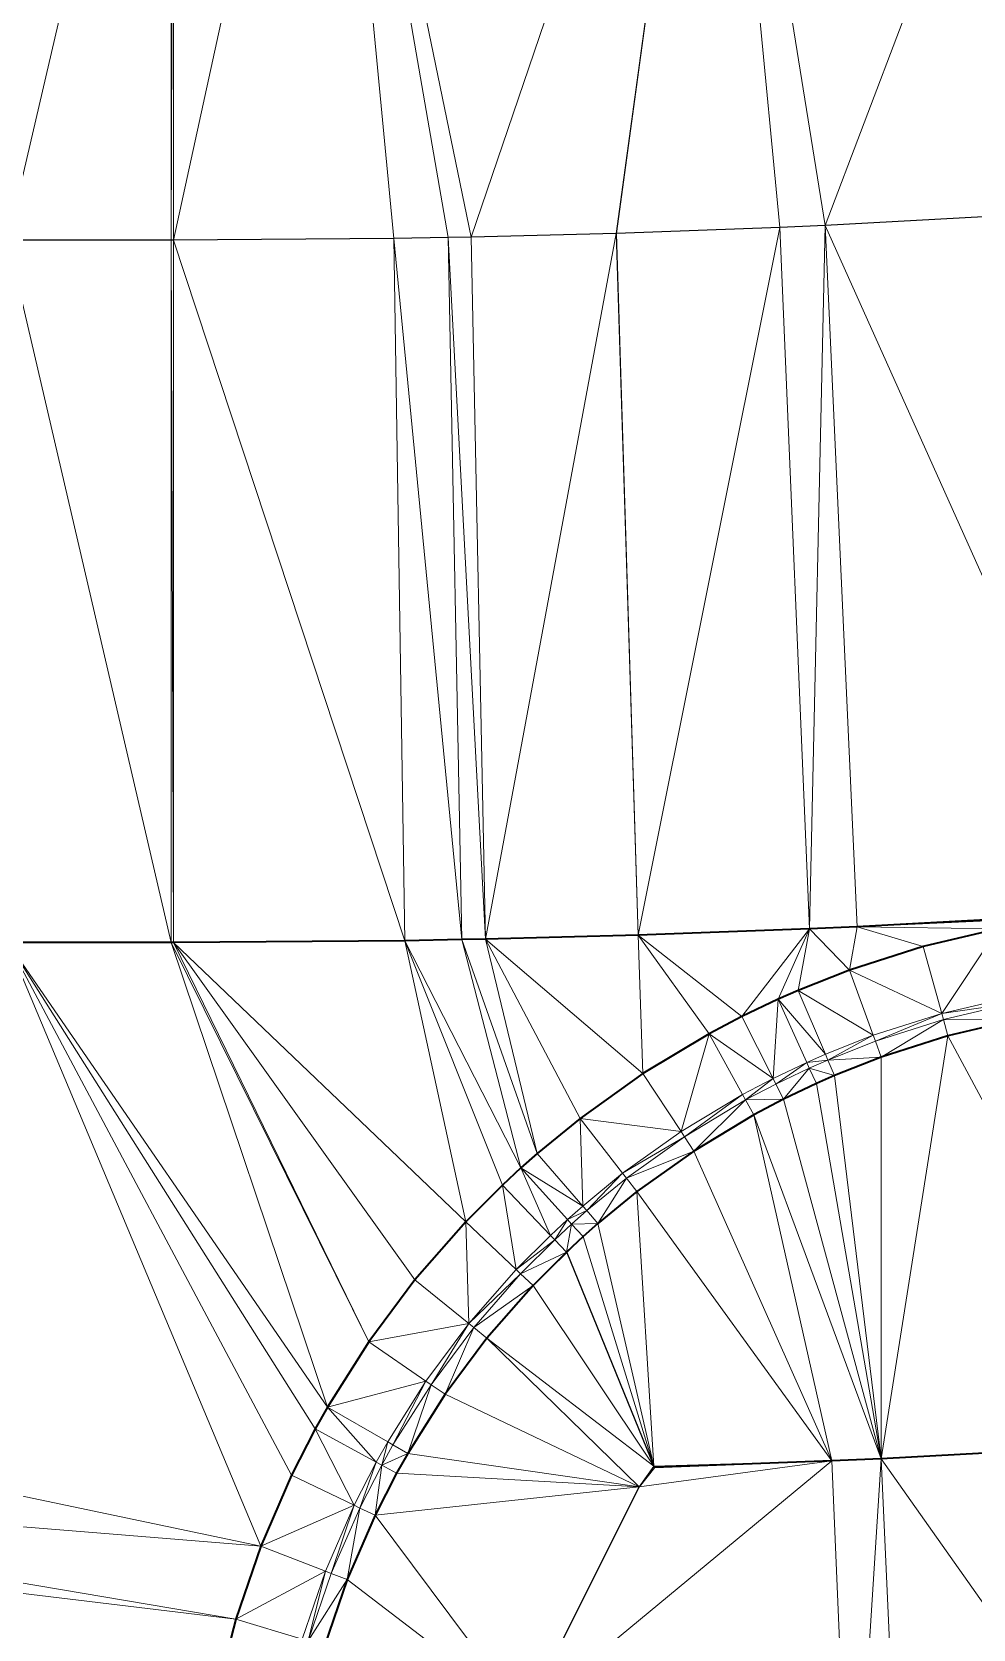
# Model space of a CAD drawing. Header units: metres. Extents: x 246428 to 246884, y 7418966 to 7419490.
# Drawn here: x 246774.03 to 246780.13, y 7419444.22 to 7419454.57 of the extents above; entities that cross this region are included whole.
import ezdxf

# ---------------------------------------------------------------- set-up
doc = ezdxf.new("R2010")
doc.units = ezdxf.units.M
doc.linetypes.add('blank name', pattern=[0])
doc.linetypes.add('HIDDEN', pattern=[9.525, 6.35, -3.175])
doc.layers.add('_12D_UNMAPPED', color=7, linetype='Continuous')
doc.layers.add('GRADELINES', color=250, linetype='HIDDEN', lineweight=25)
doc.layers.add('MISC_PATHS', color=7, linetype='Continuous', lineweight=35)
for name, color, linetype, lineweight, true_color in [('KERB_BACK', 7, 'Continuous', 35, 0x5fd2ff), ('KERB_LINE', 7, 'Continuous', 18, 0xb9b9b9), ('KERB_LIP', 7, 'Continuous', 35, 0x5fd2ff), ('KERB_TOP', 7, 'Continuous', 18, 0xb9b9b9)]:
    doc.layers.add(name, color=color, linetype=linetype, lineweight=lineweight, true_color=true_color)

msp = doc.modelspace()

# ---------------------------------------------------------------- linework, layer by layer
at = {"layer": '_12D_UNMAPPED', "color": 3, "linetype": 'blank name', "lineweight": 0}
for points in [[(246780.939, 7419457.975, 35.387), (246779.171, 7419453.318, 35.503), (246778.443, 7419457.841, 35.361)], [(246780.874, 7419453.411, 35.52), (246779.171, 7419453.318, 35.503), (246780.939, 7419457.975, 35.387)], [(246774.937, 7419453.222, 35.46), (246773.878, 7419453.222, 35.45), (246774.937, 7419457.772, 35.324)], [(246774.937, 7419457.772, 35.324), (246773.878, 7419453.222, 35.45), (246773.878, 7419457.772, 35.313)], [(246774.951, 7419453.222, 35.46), (246774.937, 7419453.222, 35.46), (246774.951, 7419457.772, 35.324)], [(246774.951, 7419457.772, 35.324), (246774.937, 7419453.222, 35.46), (246774.937, 7419457.772, 35.324)], [(246774.937, 7419453.222, 35.46), (246774.937, 7419453.222, 35.46), (246774.937, 7419457.772, 35.324)], [(246775.944, 7419457.778, 35.334), (246774.952, 7419453.222, 35.46), (246774.951, 7419457.772, 35.324)], [(246774.952, 7419453.222, 35.46), (246774.951, 7419453.222, 35.46), (246774.951, 7419457.772, 35.324)], [(246774.952, 7419453.222, 35.46), (246774.952, 7419453.222, 35.46), (246774.951, 7419457.772, 35.324)], [(246776.378, 7419453.233, 35.475), (246774.952, 7419453.222, 35.46), (246775.944, 7419457.778, 35.334)], [(246778.443, 7419457.841, 35.361), (246776.878, 7419453.242, 35.48), (246775.944, 7419457.778, 35.334)], [(246776.73, 7419453.239, 35.478), (246776.73, 7419453.239, 35.478), (246775.944, 7419457.778, 35.334)], [(246776.73, 7419453.239, 35.478), (246776.378, 7419453.233, 35.475), (246775.944, 7419457.778, 35.334)], [(246776.878, 7419453.242, 35.48), (246776.878, 7419453.242, 35.48), (246775.944, 7419457.778, 35.334)], [(246776.878, 7419453.242, 35.48), (246776.73, 7419453.239, 35.478), (246775.944, 7419457.778, 35.334)], [(246777.818, 7419453.266, 35.489), (246776.878, 7419453.242, 35.48), (246778.443, 7419457.841, 35.361)], [(246777.819, 7419453.266, 35.489), (246777.818, 7419453.266, 35.489), (246778.443, 7419457.841, 35.361)], [(246778.877, 7419453.305, 35.5), (246777.819, 7419453.266, 35.489), (246778.443, 7419457.841, 35.361)], [(246779.171, 7419453.318, 35.503), (246778.877, 7419453.305, 35.5), (246778.443, 7419457.841, 35.361)], [(246779.171, 7419453.318, 35.503), (246779.171, 7419453.318, 35.503), (246778.443, 7419457.841, 35.361)], [(246780.874, 7419453.411, 35.52), (246781.164, 7419448.87, 35.656), (246779.171, 7419453.318, 35.503)], [(246774.937, 7419453.222, 35.46), (246774.937, 7419448.672, 35.597), (246773.878, 7419453.222, 35.45)], [(246774.937, 7419448.672, 35.597), (246773.878, 7419448.672, 35.586), (246773.878, 7419453.222, 35.45)], [(246774.951, 7419453.222, 35.46), (246774.951, 7419448.672, 35.597), (246774.937, 7419453.222, 35.46)], [(246774.951, 7419448.672, 35.597), (246774.937, 7419448.672, 35.597), (246774.937, 7419453.222, 35.46)], [(246774.937, 7419453.222, 35.46), (246774.937, 7419448.672, 35.597), (246774.937, 7419453.222, 35.46)], [(246774.937, 7419448.672, 35.597), (246774.937, 7419448.672, 35.597), (246774.937, 7419453.222, 35.46)], [(246774.952, 7419448.672, 35.597), (246774.951, 7419448.672, 35.597), (246774.952, 7419453.222, 35.46)], [(246774.952, 7419453.222, 35.46), (246774.951, 7419448.672, 35.597), (246774.951, 7419453.222, 35.46)], [(246776.378, 7419453.233, 35.475), (246776.448, 7419448.683, 35.611), (246774.952, 7419453.222, 35.46)], [(246774.952, 7419448.672, 35.597), (246774.952, 7419448.672, 35.597), (246774.952, 7419453.222, 35.46)], [(246776.448, 7419448.683, 35.611), (246774.952, 7419448.672, 35.597), (246774.952, 7419453.222, 35.46)], [(246774.952, 7419453.222, 35.46), (246774.952, 7419448.672, 35.597), (246774.952, 7419453.222, 35.46)], [(246776.73, 7419453.239, 35.478), (246776.817, 7419448.69, 35.615), (246776.378, 7419453.233, 35.475)], [(246776.817, 7419448.69, 35.615), (246776.448, 7419448.683, 35.611), (246776.378, 7419453.233, 35.475)], [(246776.878, 7419453.242, 35.48), (246776.972, 7419448.693, 35.616), (246776.73, 7419453.239, 35.478)], [(246776.972, 7419448.693, 35.616), (246776.817, 7419448.69, 35.615), (246776.73, 7419453.239, 35.478)], [(246776.817, 7419448.69, 35.615), (246776.817, 7419448.69, 35.615), (246776.73, 7419453.239, 35.478)], [(246776.73, 7419453.239, 35.478), (246776.817, 7419448.69, 35.615), (246776.73, 7419453.239, 35.478)], [(246777.818, 7419453.266, 35.489), (246776.972, 7419448.693, 35.616), (246776.878, 7419453.242, 35.48)], [(246776.972, 7419448.693, 35.616), (246776.972, 7419448.693, 35.616), (246776.878, 7419453.242, 35.48)], [(246776.878, 7419453.242, 35.48), (246776.972, 7419448.693, 35.616), (246776.878, 7419453.242, 35.48)], [(246777.959, 7419448.718, 35.626), (246776.972, 7419448.693, 35.616), (246777.818, 7419453.266, 35.489)], [(246777.959, 7419448.718, 35.626), (246777.959, 7419448.718, 35.626), (246777.818, 7419453.266, 35.489)], [(246777.819, 7419453.266, 35.489), (246777.959, 7419448.718, 35.626), (246777.818, 7419453.266, 35.489)], [(246778.877, 7419453.305, 35.5), (246777.959, 7419448.718, 35.626), (246777.819, 7419453.266, 35.489)], [(246779.069, 7419448.759, 35.636), (246777.959, 7419448.718, 35.626), (246778.877, 7419453.305, 35.5)], [(246779.171, 7419453.318, 35.503), (246779.069, 7419448.759, 35.636), (246778.877, 7419453.305, 35.5)], [(246779.377, 7419448.772, 35.639), (246779.069, 7419448.759, 35.636), (246779.171, 7419453.318, 35.503)], [(246779.377, 7419448.772, 35.639), (246779.377, 7419448.772, 35.639), (246779.171, 7419453.318, 35.503)], [(246781.164, 7419448.87, 35.656), (246779.377, 7419448.772, 35.639), (246779.171, 7419453.318, 35.503)], [(246779.171, 7419453.318, 35.503), (246779.377, 7419448.772, 35.639), (246779.171, 7419453.318, 35.503)], [(246781.164, 7419448.87, 35.656), (246781.123, 7419448.867, 35.656), (246779.377, 7419448.772, 35.639)], [(246779.377, 7419448.772, 35.639), (246779.328, 7419448.493, 35.638), (246779.069, 7419448.759, 35.636)], [(246779.377, 7419448.772, 35.639), (246779.328, 7419448.493, 35.638), (246779.377, 7419448.772, 35.639)], [(246779.805, 7419448.645, 35.643), (246779.328, 7419448.493, 35.638), (246779.377, 7419448.772, 35.639)], [(246781.123, 7419448.867, 35.656), (246780.785, 7419448.837, 35.653), (246779.377, 7419448.772, 35.639)], [(246780.785, 7419448.837, 35.653), (246780.291, 7419448.76, 35.648), (246779.377, 7419448.772, 35.639)], [(246780.291, 7419448.76, 35.648), (246779.805, 7419448.645, 35.643), (246779.377, 7419448.772, 35.639)], [(246775.516, 7419444.761, 35.783), (246769.829, 7419445.954, 35.655), (246773.878, 7419448.672, 35.586)], [(246775.869, 7419445.52, 35.751), (246775.715, 7419445.219, 35.764), (246773.878, 7419448.672, 35.586)], [(246775.869, 7419445.52, 35.751), (246775.869, 7419445.52, 35.751), (246773.878, 7419448.672, 35.586)], [(246775.715, 7419445.219, 35.764), (246775.516, 7419444.761, 35.783), (246773.878, 7419448.672, 35.586)], [(246775.948, 7419445.661, 35.745), (246775.869, 7419445.52, 35.751), (246773.878, 7419448.672, 35.586)], [(246774.937, 7419448.672, 35.597), (246775.948, 7419445.661, 35.745), (246773.878, 7419448.672, 35.586)], [(246776.215, 7419446.084, 35.726), (246775.948, 7419445.661, 35.745), (246774.937, 7419448.672, 35.597)], [(246774.951, 7419448.672, 35.597), (246776.215, 7419446.084, 35.726), (246774.937, 7419448.672, 35.597)], [(246774.937, 7419448.672, 35.597), (246776.215, 7419446.084, 35.726), (246774.937, 7419448.672, 35.597)], [(246774.952, 7419448.672, 35.597), (246776.215, 7419446.084, 35.726), (246774.951, 7419448.672, 35.597)], [(246776.448, 7419448.683, 35.611), (246776.843, 7419446.861, 35.688), (246774.952, 7419448.672, 35.597)], [(246776.514, 7419446.485, 35.707), (246776.215, 7419446.084, 35.726), (246774.952, 7419448.672, 35.597)], [(246776.843, 7419446.861, 35.688), (246776.514, 7419446.485, 35.707), (246774.952, 7419448.672, 35.597)], [(246774.952, 7419448.672, 35.597), (246776.215, 7419446.084, 35.726), (246774.952, 7419448.672, 35.597)], [(246776.817, 7419448.69, 35.615), (246777.2, 7419447.211, 35.669), (246776.448, 7419448.683, 35.611)], [(246777.2, 7419447.211, 35.669), (246777.082, 7419447.1, 35.675), (246776.448, 7419448.683, 35.611)], [(246777.082, 7419447.1, 35.675), (246777.082, 7419447.1, 35.675), (246776.448, 7419448.683, 35.611)], [(246777.082, 7419447.1, 35.675), (246776.843, 7419446.861, 35.688), (246776.448, 7419448.683, 35.611)], [(246776.972, 7419448.693, 35.616), (246777.306, 7419447.304, 35.663), (246776.817, 7419448.69, 35.615)], [(246777.306, 7419447.304, 35.663), (246777.2, 7419447.211, 35.669), (246776.817, 7419448.69, 35.615)], [(246776.817, 7419448.69, 35.615), (246777.306, 7419447.304, 35.663), (246776.817, 7419448.69, 35.615)], [(246777.959, 7419448.718, 35.626), (246777.991, 7419447.822, 35.639), (246776.972, 7419448.693, 35.616)], [(246776.972, 7419448.693, 35.616), (246777.306, 7419447.304, 35.663), (246776.972, 7419448.693, 35.616)], [(246777.991, 7419447.822, 35.639), (246777.584, 7419447.532, 35.651), (246776.972, 7419448.693, 35.616)], [(246777.584, 7419447.532, 35.651), (246777.306, 7419447.304, 35.663), (246776.972, 7419448.693, 35.616)], [(246779.069, 7419448.759, 35.636), (246778.632, 7419448.192, 35.633), (246777.959, 7419448.718, 35.626)], [(246777.959, 7419448.718, 35.626), (246777.991, 7419447.822, 35.639), (246777.959, 7419448.718, 35.626)], [(246778.632, 7419448.192, 35.633), (246778.419, 7419448.08, 35.634), (246777.959, 7419448.718, 35.626)], [(246778.419, 7419448.08, 35.634), (246777.991, 7419447.822, 35.639), (246777.959, 7419448.718, 35.626)], [(246778.866, 7419448.304, 35.634), (246778.632, 7419448.192, 35.633), (246779.069, 7419448.759, 35.636)], [(246778.995, 7419448.361, 35.635), (246778.866, 7419448.304, 35.634), (246779.069, 7419448.759, 35.636)], [(246779.328, 7419448.493, 35.638), (246778.995, 7419448.361, 35.635), (246779.069, 7419448.759, 35.636)], [(246779.805, 7419448.645, 35.643), (246780.291, 7419448.76, 35.648), (246779.925, 7419448.211, 35.657)], [(246780.291, 7419448.76, 35.648), (246780.378, 7419448.318, 35.662), (246779.925, 7419448.211, 35.657)], [(246779.328, 7419448.493, 35.638), (246779.805, 7419448.645, 35.643), (246779.925, 7419448.211, 35.657)], [(246778.995, 7419448.361, 35.635), (246779.328, 7419448.493, 35.638), (246779.482, 7419448.07, 35.652)], [(246779.328, 7419448.493, 35.638), (246779.925, 7419448.211, 35.657), (246779.482, 7419448.07, 35.652)], [(246778.866, 7419448.304, 35.634), (246778.995, 7419448.361, 35.635), (246779.172, 7419447.947, 35.649)], [(246778.995, 7419448.361, 35.635), (246779.482, 7419448.07, 35.652), (246779.172, 7419447.947, 35.649)], [(246778.632, 7419448.192, 35.633), (246778.866, 7419448.304, 35.634), (246778.834, 7419447.79, 35.647)], [(246778.866, 7419448.304, 35.634), (246779.052, 7419447.894, 35.648), (246778.834, 7419447.79, 35.647)], [(246778.866, 7419448.304, 35.634), (246779.172, 7419447.947, 35.649), (246779.052, 7419447.894, 35.648)], [(246779.925, 7419448.211, 35.657), (246780.378, 7419448.318, 35.662), (246780.385, 7419448.279, 35.812)], [(246779.925, 7419448.211, 35.657), (246780.385, 7419448.279, 35.812), (246779.936, 7419448.173, 35.807)], [(246779.936, 7419448.173, 35.807), (246780.385, 7419448.279, 35.812), (246780.406, 7419448.171, 35.812)], [(246778.419, 7419448.08, 35.634), (246778.632, 7419448.192, 35.633), (246778.834, 7419447.79, 35.647)], [(246779.482, 7419448.07, 35.652), (246779.925, 7419448.211, 35.657), (246779.496, 7419448.032, 35.802)], [(246779.925, 7419448.211, 35.657), (246779.936, 7419448.173, 35.807), (246779.496, 7419448.032, 35.802)], [(246779.496, 7419448.032, 35.802), (246779.936, 7419448.173, 35.807), (246779.533, 7419447.929, 35.802)], [(246779.936, 7419448.173, 35.807), (246779.965, 7419448.067, 35.807), (246779.533, 7419447.929, 35.802)], [(246779.936, 7419448.173, 35.807), (246780.406, 7419448.171, 35.812), (246779.965, 7419448.067, 35.807)], [(246779.965, 7419448.067, 35.807), (246780.406, 7419448.171, 35.812), (246781.383, 7419445.427, 35.849)], [(246777.991, 7419447.822, 35.639), (246778.419, 7419448.08, 35.634), (246778.238, 7419447.446, 35.653)], [(246778.419, 7419448.08, 35.634), (246778.636, 7419447.686, 35.648), (246778.238, 7419447.446, 35.653)], [(246778.419, 7419448.08, 35.634), (246778.834, 7419447.79, 35.647), (246778.636, 7419447.686, 35.648)], [(246779.172, 7419447.947, 35.649), (246779.482, 7419448.07, 35.652), (246779.188, 7419447.91, 35.799)], [(246779.482, 7419448.07, 35.652), (246779.496, 7419448.032, 35.802), (246779.188, 7419447.91, 35.799)], [(246779.533, 7419447.929, 35.802), (246779.965, 7419448.067, 35.807), (246779.534, 7419445.326, 35.832)], [(246779.965, 7419448.067, 35.807), (246781.383, 7419445.427, 35.849), (246779.534, 7419445.326, 35.832)], [(246779.052, 7419447.894, 35.648), (246779.172, 7419447.947, 35.649), (246779.188, 7419447.91, 35.799)], [(246779.188, 7419447.91, 35.799), (246779.496, 7419448.032, 35.802), (246779.533, 7419447.929, 35.802)], [(246778.834, 7419447.79, 35.647), (246779.052, 7419447.894, 35.648), (246778.852, 7419447.754, 35.797)], [(246779.052, 7419447.894, 35.648), (246779.068, 7419447.858, 35.798), (246778.852, 7419447.754, 35.797)], [(246778.852, 7419447.754, 35.797), (246779.068, 7419447.858, 35.798), (246778.901, 7419447.656, 35.797)], [(246779.068, 7419447.858, 35.798), (246779.114, 7419447.758, 35.798), (246778.901, 7419447.656, 35.797)], [(246779.052, 7419447.894, 35.648), (246779.188, 7419447.91, 35.799), (246779.068, 7419447.858, 35.798)], [(246779.068, 7419447.858, 35.798), (246779.188, 7419447.91, 35.799), (246779.231, 7419447.809, 35.799)], [(246779.068, 7419447.858, 35.798), (246779.231, 7419447.809, 35.799), (246779.114, 7419447.758, 35.798)], [(246779.188, 7419447.91, 35.799), (246779.533, 7419447.929, 35.802), (246779.231, 7419447.809, 35.799)], [(246779.231, 7419447.809, 35.799), (246779.533, 7419447.929, 35.802), (246779.534, 7419445.326, 35.832)], [(246777.584, 7419447.532, 35.651), (246777.991, 7419447.822, 35.639), (246778.238, 7419447.446, 35.653)], [(246778.636, 7419447.686, 35.648), (246778.834, 7419447.79, 35.647), (246778.655, 7419447.651, 35.798)], [(246778.834, 7419447.79, 35.647), (246778.852, 7419447.754, 35.797), (246778.655, 7419447.651, 35.798)], [(246778.655, 7419447.651, 35.798), (246778.852, 7419447.754, 35.797), (246778.901, 7419447.656, 35.797)], [(246778.901, 7419447.656, 35.797), (246779.114, 7419447.758, 35.798), (246779.534, 7419445.326, 35.832)], [(246779.114, 7419447.758, 35.798), (246779.231, 7419447.809, 35.799), (246779.534, 7419445.326, 35.832)], [(246778.238, 7419447.446, 35.653), (246778.636, 7419447.686, 35.648), (246778.26, 7419447.412, 35.803)], [(246778.636, 7419447.686, 35.648), (246778.655, 7419447.651, 35.798), (246778.26, 7419447.412, 35.803)], [(246778.26, 7419447.412, 35.803), (246778.655, 7419447.651, 35.798), (246778.32, 7419447.32, 35.803)], [(246778.655, 7419447.651, 35.798), (246778.708, 7419447.554, 35.798), (246778.32, 7419447.32, 35.803)], [(246778.655, 7419447.651, 35.798), (246778.901, 7419447.656, 35.797), (246778.708, 7419447.554, 35.798)], [(246778.708, 7419447.554, 35.798), (246778.901, 7419447.656, 35.797), (246779.534, 7419445.326, 35.832)], [(246778.901, 7419447.656, 35.797), (246779.534, 7419445.326, 35.832), (246779.534, 7419445.326, 35.832)], [(246777.306, 7419447.304, 35.663), (246777.584, 7419447.532, 35.651), (246777.601, 7419446.964, 35.677)], [(246777.584, 7419447.532, 35.651), (246777.859, 7419447.176, 35.665), (246777.601, 7419446.964, 35.677)], [(246777.584, 7419447.532, 35.651), (246778.238, 7419447.446, 35.653), (246777.859, 7419447.176, 35.665)], [(246778.32, 7419447.32, 35.803), (246778.708, 7419447.554, 35.798), (246779.214, 7419445.312, 35.829)], [(246778.708, 7419447.554, 35.798), (246779.534, 7419445.326, 35.832), (246779.214, 7419445.312, 35.829)], [(246777.859, 7419447.176, 35.665), (246778.238, 7419447.446, 35.653), (246778.26, 7419447.412, 35.803)], [(246777.859, 7419447.176, 35.665), (246778.26, 7419447.412, 35.803), (246777.884, 7419447.144, 35.815)], [(246777.884, 7419447.144, 35.815), (246778.26, 7419447.412, 35.803), (246778.32, 7419447.32, 35.803)], [(246777.884, 7419447.144, 35.815), (246778.32, 7419447.32, 35.803), (246777.951, 7419447.057, 35.815)], [(246777.951, 7419447.057, 35.815), (246778.32, 7419447.32, 35.803), (246779.214, 7419445.312, 35.829)], [(246777.2, 7419447.211, 35.669), (246777.306, 7419447.304, 35.663), (246777.601, 7419446.964, 35.677)], [(246777.082, 7419447.1, 35.675), (246777.2, 7419447.211, 35.669), (246777.392, 7419446.774, 35.689)], [(246777.2, 7419447.211, 35.669), (246777.601, 7419446.964, 35.677), (246777.503, 7419446.877, 35.683)], [(246777.2, 7419447.211, 35.669), (246777.503, 7419446.877, 35.683), (246777.392, 7419446.774, 35.689)], [(246777.601, 7419446.964, 35.677), (246777.859, 7419447.176, 35.665), (246777.627, 7419446.934, 35.827)], [(246777.859, 7419447.176, 35.665), (246777.884, 7419447.144, 35.815), (246777.627, 7419446.934, 35.827)], [(246777.627, 7419446.934, 35.827), (246777.884, 7419447.144, 35.815), (246777.699, 7419446.851, 35.827)], [(246777.884, 7419447.144, 35.815), (246777.951, 7419447.057, 35.815), (246777.699, 7419446.851, 35.827)], [(246776.843, 7419446.861, 35.688), (246777.082, 7419447.1, 35.675), (246777.17, 7419446.552, 35.702)], [(246777.082, 7419447.1, 35.675), (246777.392, 7419446.774, 35.689), (246777.392, 7419446.774, 35.689)], [(246777.082, 7419447.1, 35.675), (246777.082, 7419447.1, 35.675), (246777.392, 7419446.774, 35.689)], [(246777.082, 7419447.1, 35.675), (246777.392, 7419446.774, 35.689), (246777.17, 7419446.552, 35.702)], [(246777.699, 7419446.851, 35.827), (246777.951, 7419447.057, 35.815), (246778.062, 7419445.278, 35.818)], [(246777.951, 7419447.057, 35.815), (246779.214, 7419445.312, 35.829), (246778.062, 7419445.278, 35.818)], [(246777.503, 7419446.877, 35.683), (246777.601, 7419446.964, 35.677), (246777.627, 7419446.934, 35.827)], [(246777.503, 7419446.877, 35.683), (246777.627, 7419446.934, 35.827), (246777.529, 7419446.847, 35.833)], [(246777.529, 7419446.847, 35.833), (246777.627, 7419446.934, 35.827), (246777.699, 7419446.851, 35.827)], [(246776.514, 7419446.485, 35.707), (246776.843, 7419446.861, 35.688), (246776.864, 7419446.202, 35.721)], [(246776.843, 7419446.861, 35.688), (246777.17, 7419446.552, 35.702), (246776.864, 7419446.202, 35.721)], [(246777.392, 7419446.774, 35.689), (246777.503, 7419446.877, 35.683), (246777.42, 7419446.745, 35.839)], [(246777.503, 7419446.877, 35.683), (246777.529, 7419446.847, 35.833), (246777.42, 7419446.745, 35.839)], [(246777.42, 7419446.745, 35.839), (246777.529, 7419446.847, 35.833), (246777.495, 7419446.666, 35.839)], [(246777.529, 7419446.847, 35.833), (246777.603, 7419446.766, 35.833), (246777.495, 7419446.666, 35.839)], [(246777.529, 7419446.847, 35.833), (246777.699, 7419446.851, 35.827), (246777.603, 7419446.766, 35.833)], [(246777.603, 7419446.766, 35.833), (246777.699, 7419446.851, 35.827), (246778.062, 7419445.278, 35.818)], [(246777.17, 7419446.552, 35.702), (246777.392, 7419446.774, 35.689), (246777.42, 7419446.745, 35.839)], [(246777.17, 7419446.552, 35.702), (246777.42, 7419446.745, 35.839), (246777.199, 7419446.524, 35.826)], [(246777.199, 7419446.524, 35.826), (246777.42, 7419446.745, 35.839), (246777.495, 7419446.666, 35.839)], [(246777.392, 7419446.774, 35.689), (246777.392, 7419446.774, 35.689), (246777.42, 7419446.745, 35.839)], [(246777.392, 7419446.774, 35.689), (246777.42, 7419446.745, 35.839), (246777.42, 7419446.745, 35.839)], [(246777.42, 7419446.745, 35.839), (246777.42, 7419446.745, 35.839), (246777.495, 7419446.666, 35.839)], [(246777.42, 7419446.745, 35.839), (246777.495, 7419446.666, 35.839), (246777.495, 7419446.666, 35.839)], [(246777.495, 7419446.666, 35.839), (246777.603, 7419446.766, 35.833), (246777.497, 7419446.662, 35.834)], [(246777.497, 7419446.662, 35.834), (246777.603, 7419446.766, 35.833), (246778.062, 7419445.278, 35.818)], [(246777.279, 7419446.449, 35.826), (246777.199, 7419446.524, 35.826), (246777.495, 7419446.666, 35.839)], [(246777.279, 7419446.449, 35.826), (246777.495, 7419446.666, 35.839), (246777.497, 7419446.662, 35.834)], [(246777.279, 7419446.449, 35.826), (246777.497, 7419446.662, 35.834), (246778.062, 7419445.278, 35.818)], [(246777.495, 7419446.666, 35.839), (246777.495, 7419446.666, 35.839), (246777.497, 7419446.662, 35.834)], [(246776.864, 7419446.202, 35.721), (246777.17, 7419446.552, 35.702), (246777.199, 7419446.524, 35.826)], [(246776.864, 7419446.202, 35.721), (246777.199, 7419446.524, 35.826), (246776.895, 7419446.177, 35.808)], [(246776.895, 7419446.177, 35.808), (246777.199, 7419446.524, 35.826), (246777.279, 7419446.449, 35.826)], [(246776.215, 7419446.084, 35.726), (246776.514, 7419446.485, 35.707), (246776.864, 7419446.202, 35.721)], [(246776.895, 7419446.177, 35.808), (246777.279, 7419446.449, 35.826), (246776.981, 7419446.107, 35.808)], [(246776.981, 7419446.107, 35.808), (246777.279, 7419446.449, 35.826), (246778.062, 7419445.278, 35.818)], [(246776.215, 7419446.084, 35.726), (246776.864, 7419446.202, 35.721), (246776.586, 7419445.829, 35.74)], [(246776.586, 7419445.829, 35.74), (246776.864, 7419446.202, 35.721), (246776.619, 7419445.806, 35.79)], [(246776.864, 7419446.202, 35.721), (246776.895, 7419446.177, 35.808), (246776.619, 7419445.806, 35.79)], [(246775.948, 7419445.661, 35.745), (246776.215, 7419446.084, 35.726), (246776.586, 7419445.829, 35.74)], [(246776.619, 7419445.806, 35.79), (246776.895, 7419446.177, 35.808), (246776.71, 7419445.744, 35.79)], [(246776.895, 7419446.177, 35.808), (246776.981, 7419446.107, 35.808), (246776.71, 7419445.744, 35.79)], [(246776.71, 7419445.744, 35.79), (246776.981, 7419446.107, 35.808), (246777.967, 7419445.145, 35.815)], [(246776.981, 7419446.107, 35.808), (246778.062, 7419445.278, 35.818), (246777.967, 7419445.145, 35.815)], [(246769.829, 7419445.222, 35.684), (246769.829, 7419445.954, 35.655), (246775.516, 7419444.761, 35.783)], [(246775.948, 7419445.661, 35.745), (246776.586, 7419445.829, 35.74), (246776.338, 7419445.436, 35.759)], [(246776.338, 7419445.436, 35.759), (246776.586, 7419445.829, 35.74), (246776.372, 7419445.416, 35.771)], [(246776.586, 7419445.829, 35.74), (246776.619, 7419445.806, 35.79), (246776.372, 7419445.416, 35.771)], [(246776.372, 7419445.416, 35.771), (246776.619, 7419445.806, 35.79), (246776.468, 7419445.361, 35.771)], [(246776.619, 7419445.806, 35.79), (246776.71, 7419445.744, 35.79), (246776.468, 7419445.361, 35.771)], [(246775.869, 7419445.52, 35.751), (246775.948, 7419445.661, 35.745), (246776.264, 7419445.304, 35.765)], [(246775.948, 7419445.661, 35.745), (246776.338, 7419445.436, 35.759), (246776.264, 7419445.304, 35.765)], [(246776.468, 7419445.361, 35.771), (246776.71, 7419445.744, 35.79), (246777.967, 7419445.145, 35.815)], [(246775.715, 7419445.219, 35.764), (246775.869, 7419445.52, 35.751), (246776.121, 7419445.025, 35.778)], [(246775.869, 7419445.52, 35.751), (246775.869, 7419445.52, 35.751), (246776.264, 7419445.304, 35.765)], [(246775.869, 7419445.52, 35.751), (246776.264, 7419445.304, 35.765), (246776.264, 7419445.304, 35.765)], [(246775.869, 7419445.52, 35.751), (246776.264, 7419445.304, 35.765), (246776.121, 7419445.025, 35.778)], [(246776.264, 7419445.304, 35.765), (246776.338, 7419445.436, 35.759), (246776.299, 7419445.285, 35.765)], [(246776.338, 7419445.436, 35.759), (246776.372, 7419445.416, 35.771), (246776.299, 7419445.285, 35.765)], [(246776.299, 7419445.285, 35.765), (246776.372, 7419445.416, 35.771), (246776.468, 7419445.361, 35.771)], [(246776.299, 7419445.285, 35.765), (246776.468, 7419445.361, 35.771), (246776.396, 7419445.232, 35.765)], [(246776.396, 7419445.232, 35.765), (246776.468, 7419445.361, 35.771), (246777.967, 7419445.145, 35.815)], [(246779.534, 7419445.326, 35.832), (246781.383, 7419445.427, 35.849), (246781.574, 7419442.433, 35.789)], [(246776.121, 7419445.025, 35.778), (246776.264, 7419445.304, 35.765), (246776.157, 7419445.007, 35.778)], [(246776.264, 7419445.304, 35.765), (246776.299, 7419445.285, 35.765), (246776.157, 7419445.007, 35.778)], [(246776.157, 7419445.007, 35.778), (246776.299, 7419445.285, 35.765), (246776.256, 7419444.96, 35.778)], [(246776.299, 7419445.285, 35.765), (246776.395, 7419445.232, 35.765), (246776.256, 7419444.96, 35.778)], [(246776.264, 7419445.304, 35.765), (246776.264, 7419445.304, 35.765), (246776.299, 7419445.285, 35.765)], [(246776.264, 7419445.304, 35.765), (246776.299, 7419445.285, 35.765), (246776.299, 7419445.285, 35.765)], [(246776.299, 7419445.285, 35.765), (246776.396, 7419445.232, 35.765), (246776.395, 7419445.232, 35.765)], [(246776.299, 7419445.285, 35.765), (246776.299, 7419445.285, 35.765), (246776.395, 7419445.232, 35.765)], [(246779.214, 7419445.312, 35.829), (246779.341, 7419442.315, 35.769), (246777.224, 7419443.664, 35.779)], [(246777.967, 7419445.145, 35.815), (246779.214, 7419445.312, 35.829), (246777.224, 7419443.664, 35.779)], [(246778.065, 7419445.269, 35.818), (246779.214, 7419445.312, 35.829), (246777.967, 7419445.145, 35.815)], [(246778.062, 7419445.278, 35.818), (246778.065, 7419445.269, 35.818), (246777.967, 7419445.145, 35.815)], [(246778.062, 7419445.278, 35.818), (246779.214, 7419445.312, 35.829), (246778.065, 7419445.27, 35.818)], [(246778.065, 7419445.27, 35.818), (246778.062, 7419445.278, 35.818), (246778.065, 7419445.27, 35.818)], [(246778.062, 7419445.278, 35.818), (246778.065, 7419445.27, 35.818), (246778.065, 7419445.269, 35.818)], [(246778.065, 7419445.269, 35.818), (246778.065, 7419445.27, 35.818), (246779.214, 7419445.312, 35.829)], [(246778.065, 7419445.27, 35.818), (246778.065, 7419445.27, 35.818), (246778.065, 7419445.269, 35.818)], [(246779.214, 7419445.312, 35.829), (246779.534, 7419445.326, 35.832), (246779.341, 7419442.315, 35.769)], [(246779.534, 7419445.326, 35.832), (246779.67, 7419442.329, 35.772), (246779.341, 7419442.315, 35.769)], [(246779.534, 7419445.326, 35.832), (246781.574, 7419442.433, 35.789), (246779.67, 7419442.329, 35.772)], [(246779.534, 7419445.326, 35.832), (246779.534, 7419445.326, 35.832), (246779.67, 7419442.329, 35.772)], [(246779.534, 7419445.326, 35.832), (246779.67, 7419442.329, 35.772), (246779.67, 7419442.329, 35.772)], [(246769.829, 7419444.954, 35.695), (246769.829, 7419445.222, 35.684), (246775.354, 7419444.288, 35.802)], [(246769.829, 7419445.222, 35.684), (246775.516, 7419444.761, 35.783), (246775.354, 7419444.288, 35.802)], [(246769.829, 7419445.222, 35.684), (246769.829, 7419445.222, 35.684), (246775.354, 7419444.288, 35.802)], [(246775.516, 7419444.761, 35.783), (246775.715, 7419445.219, 35.764), (246776.121, 7419445.025, 35.778)], [(246776.256, 7419444.96, 35.778), (246776.395, 7419445.232, 35.765), (246777.967, 7419445.145, 35.815)], [(246776.256, 7419444.96, 35.778), (246777.967, 7419445.145, 35.815), (246777.224, 7419443.664, 35.779)], [(246776.395, 7419445.232, 35.765), (246776.396, 7419445.232, 35.765), (246777.967, 7419445.145, 35.815)], [(246769.829, 7419443.954, 35.735), (246769.829, 7419444.954, 35.695), (246775.229, 7419443.804, 35.821)], [(246769.829, 7419444.954, 35.695), (246775.354, 7419444.288, 35.802), (246775.229, 7419443.804, 35.821)], [(246775.516, 7419444.761, 35.783), (246776.121, 7419445.025, 35.778), (246775.936, 7419444.598, 35.797)], [(246775.936, 7419444.598, 35.797), (246776.121, 7419445.025, 35.778), (246775.973, 7419444.584, 35.797)], [(246776.121, 7419445.025, 35.778), (246776.157, 7419445.007, 35.778), (246775.973, 7419444.584, 35.797)], [(246775.973, 7419444.584, 35.797), (246776.157, 7419445.007, 35.778), (246776.076, 7419444.544, 35.797)], [(246776.157, 7419445.007, 35.778), (246776.256, 7419444.96, 35.778), (246776.076, 7419444.544, 35.797)], [(246776.076, 7419444.544, 35.797), (246776.256, 7419444.96, 35.778), (246777.224, 7419443.664, 35.779)], [(246775.354, 7419444.288, 35.802), (246775.516, 7419444.761, 35.783), (246775.936, 7419444.598, 35.797)], [(246775.354, 7419444.288, 35.802), (246775.936, 7419444.598, 35.797), (246775.785, 7419444.158, 35.816)], [(246775.785, 7419444.158, 35.816), (246775.936, 7419444.598, 35.797), (246775.823, 7419444.147, 35.816)], [(246775.936, 7419444.598, 35.797), (246775.973, 7419444.584, 35.797), (246775.823, 7419444.147, 35.816)], [(246775.823, 7419444.147, 35.816), (246775.973, 7419444.584, 35.797), (246776.076, 7419444.544, 35.797)], [(246775.823, 7419444.147, 35.816), (246776.076, 7419444.544, 35.797), (246775.929, 7419444.115, 35.816)], [(246775.929, 7419444.115, 35.816), (246776.076, 7419444.544, 35.797), (246777.224, 7419443.664, 35.779)], [(246775.229, 7419443.804, 35.821), (246775.354, 7419444.288, 35.802), (246775.785, 7419444.158, 35.816)]]:
    msp.add_3dface(points, dxfattribs=at)
at = {"layer": 'GRADELINES'}
for points in [[(246780.874, 7419453.411, 35.52), (246779.171, 7419453.318, 35.503), (246779.171, 7419453.318, 35.503), (246778.877, 7419453.305, 35.5), (246777.819, 7419453.266, 35.489), (246777.818, 7419453.266, 35.489), (246776.878, 7419453.242, 35.48), (246776.878, 7419453.242, 35.48), (246776.73, 7419453.239, 35.478), (246776.73, 7419453.239, 35.478), (246776.378, 7419453.233, 35.475), (246774.952, 7419453.222, 35.46), (246774.952, 7419453.222, 35.46), (246774.951, 7419453.222, 35.46), (246774.937, 7419453.222, 35.46), (246774.937, 7419453.222, 35.46), (246773.878, 7419453.222, 35.45), (246768.878, 7419453.222, 35.4), (246764.878, 7419453.222, 35.36), (246764.878, 7419453.222, 35.36), (246763.878, 7419453.222, 35.35)], [(246777.495, 7419446.666, -999), (246777.497, 7419446.662, 35.834), (246778.062, 7419445.278, 35.818), (246778.062, 7419445.278, 35.818), (246778.065, 7419445.27, 35.818), (246778.065, 7419445.27, 35.818), (246778.065, 7419445.269, 35.818), (246778.065, 7419445.269, 35.818), (246777.967, 7419445.145, 35.815), (246777.224, 7419443.664, 35.779), (246777.128, 7419443.256, 35.77), (246777.128, 7419443.256, 35.77), (246776.937, 7419442.242, 35.747), (246776.937, 7419442.242, 35.747), (246776.937, 7419442.241, 35.747), (246776.937, 7419442.241, 35.747), (246775.343, 7419441.134, 36.051), (246775.334, 7419441.128, -999)]]:
    msp.add_polyline3d(points, dxfattribs=at)
at = {"layer": 'KERB_BACK'}
msp.add_polyline3d([(246780.406, 7419448.171, 35.812), (246779.965, 7419448.067, 35.807), (246779.533, 7419447.929, 35.802), (246779.231, 7419447.809, 35.799), (246779.114, 7419447.758, 35.798), (246778.901, 7419447.656, 35.797), (246778.708, 7419447.554, 35.798), (246778.32, 7419447.32, 35.803), (246777.951, 7419447.057, 35.815), (246777.699, 7419446.851, 35.827), (246777.603, 7419446.766, 35.833), (246777.495, 7419446.666, 35.839), (246777.495, 7419446.666, 35.839), (246777.279, 7419446.449, 35.826), (246776.981, 7419446.107, 35.808), (246776.71, 7419445.744, 35.79), (246776.468, 7419445.361, 35.771), (246776.396, 7419445.232, 35.765), (246776.395, 7419445.232, 35.765), (246776.256, 7419444.96, 35.778), (246776.076, 7419444.544, 35.797), (246775.929, 7419444.115, 35.816)], dxfattribs=at)
at = {"layer": 'KERB_LINE'}
msp.add_polyline3d([(246780.378, 7419448.318, 35.662), (246779.925, 7419448.211, 35.657), (246779.482, 7419448.07, 35.652), (246779.172, 7419447.947, 35.649), (246779.052, 7419447.894, 35.648), (246778.834, 7419447.79, 35.647), (246778.636, 7419447.686, 35.648), (246778.238, 7419447.446, 35.653), (246777.859, 7419447.176, 35.665), (246777.601, 7419446.964, 35.677), (246777.503, 7419446.877, 35.683), (246777.392, 7419446.774, 35.689), (246777.392, 7419446.774, 35.689), (246777.17, 7419446.552, 35.702), (246776.864, 7419446.202, 35.721), (246776.586, 7419445.829, 35.74), (246776.338, 7419445.436, 35.759), (246776.264, 7419445.304, 35.765), (246776.264, 7419445.304, 35.765), (246776.121, 7419445.025, 35.778), (246775.936, 7419444.598, 35.797), (246775.785, 7419444.158, 35.816)], dxfattribs=at)
at = {"layer": 'KERB_LIP'}
for points in [[(246781.164, 7419448.87, 35.656), (246779.377, 7419448.772, 35.639), (246779.377, 7419448.772, 35.639), (246779.069, 7419448.759, 35.636), (246777.959, 7419448.718, 35.626), (246777.959, 7419448.718, 35.626), (246776.972, 7419448.693, 35.616), (246776.972, 7419448.693, 35.616), (246776.817, 7419448.69, 35.615), (246776.817, 7419448.69, 35.615), (246776.448, 7419448.683, 35.611), (246774.952, 7419448.672, 35.597), (246774.952, 7419448.672, 35.597), (246774.951, 7419448.672, 35.597), (246774.937, 7419448.672, 35.597), (246774.937, 7419448.672, 35.597), (246773.878, 7419448.672, 35.586), (246768.878, 7419448.672, 35.536), (246764.878, 7419448.672, 35.496), (246764.878, 7419448.672, 35.496), (246763.878, 7419448.672, 35.486)], [(246780.291, 7419448.76, 35.648), (246779.805, 7419448.645, 35.643), (246779.328, 7419448.493, 35.638), (246778.995, 7419448.361, 35.635), (246778.866, 7419448.304, 35.634), (246778.632, 7419448.192, 35.633), (246778.419, 7419448.08, 35.634), (246777.991, 7419447.822, 35.639), (246777.584, 7419447.532, 35.651), (246777.306, 7419447.304, 35.663), (246777.2, 7419447.211, 35.669), (246777.082, 7419447.1, 35.675), (246777.082, 7419447.1, 35.675), (246776.843, 7419446.861, 35.688), (246776.514, 7419446.485, 35.707), (246776.215, 7419446.084, 35.726), (246775.948, 7419445.661, 35.745), (246775.869, 7419445.52, 35.751), (246775.869, 7419445.52, 35.751), (246775.715, 7419445.219, 35.764), (246775.516, 7419444.761, 35.783), (246775.354, 7419444.288, 35.802), (246775.229, 7419443.804, 35.821)]]:
    msp.add_polyline3d(points, dxfattribs=at)
at = {"layer": 'KERB_TOP'}
msp.add_polyline3d([(246780.385, 7419448.279, 35.812), (246779.936, 7419448.173, 35.807), (246779.496, 7419448.032, 35.802), (246779.188, 7419447.91, 35.799), (246779.068, 7419447.858, 35.798), (246778.852, 7419447.754, 35.797), (246778.655, 7419447.651, 35.798), (246778.26, 7419447.412, 35.803), (246777.884, 7419447.144, 35.815), (246777.627, 7419446.934, 35.827), (246777.529, 7419446.847, 35.833), (246777.42, 7419446.745, 35.839), (246777.42, 7419446.745, 35.839), (246777.199, 7419446.524, 35.826), (246776.895, 7419446.177, 35.808), (246776.619, 7419445.806, 35.79), (246776.372, 7419445.416, 35.771), (246776.299, 7419445.285, 35.765), (246776.299, 7419445.285, 35.765), (246776.157, 7419445.007, 35.778), (246775.973, 7419444.584, 35.797), (246775.823, 7419444.147, 35.816)], dxfattribs=at)
at = {"layer": 'MISC_PATHS'}
msp.add_polyline3d([(246790.019, 7419446.352, 35.929), (246787.33, 7419445.983, 35.904), (246785.633, 7419445.788, 35.888), (246785.633, 7419445.788, 35.888), (246784.631, 7419445.687, 35.879), (246781.925, 7419445.463, 35.854), (246781.383, 7419445.427, 35.849), (246781.383, 7419445.427, 35.849), (246779.534, 7419445.326, 35.832), (246779.534, 7419445.326, 35.832), (246779.214, 7419445.312, 35.829), (246778.065, 7419445.27, 35.818)], dxfattribs=at)

doc.saveas('drawing.dxf')
